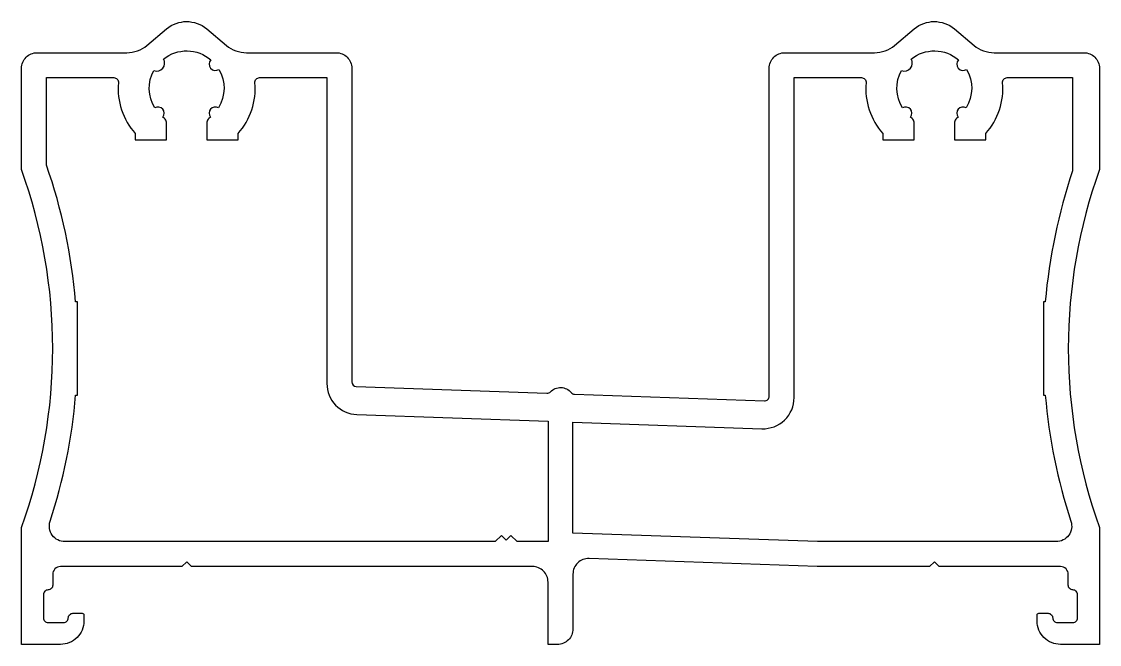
# Model space of a CAD drawing. Extents: x 937.9 to 1007.1, y -44 to -4.
import ezdxf

# ---------------------------------------------------------------- set-up
doc = ezdxf.new("R2010")
doc.units = 0
doc.header["$LTSCALE"] = 15
doc.layers.get('0').update_dxf_attribs({"linetype": 'CONTINUOUS'})

msp = doc.modelspace()

# ---------------------------------------------------------------- linework, layer by layer
for points in [[(1007.118, -7.004), (1007.118, -10.711), (1007.118, -13.504, 0.173913), (1007.118, -36.504), (1007.118, -44.004), (1004.618, -44.004, -0.414214), (1003.118, -42.504), (1003.118, -42.104, -0.414214), (1003.218, -42.004), (1003.818, -42.004, -0.414214), (1004.118, -42.304, 0.414214), (1004.418, -42.604), (1005.418, -42.604, 0.414214), (1005.718, -42.304), (1005.718, -40.804, 0.414214), (1005.418, -40.504, -0.414214), (1005.118, -40.204), (1005.118, -39.504, 0.414214), (1004.618, -39.004), (996.818, -39.004), (996.518, -38.704), (996.218, -39.004), (988.99, -39.004), (974.353, -38.486, 0.424628), (973.318, -39.485), (973.318, -43.004, -0.414214), (972.318, -44.004), (971.718, -44.004), (971.718, -40.004, 0.414214), (970.718, -39.004), (948.818, -39.004), (948.518, -38.704), (948.218, -39.004), (940.418, -39.004, 0.414214), (939.918, -39.504), (939.918, -40.204, -0.414214), (939.618, -40.504, 0.414214), (939.318, -40.804), (939.318, -42.304, 0.414214), (939.618, -42.604), (940.618, -42.604, 0.414214), (940.918, -42.304, -0.414214), (941.218, -42.004), (941.818, -42.004, -0.414214), (941.918, -42.104), (941.918, -42.504, -0.414214), (940.418, -44.004), (937.918, -44.004), (937.918, -36.504, 0.173913), (937.918, -13.504), (937.918, -7.004, -0.414214), (938.918, -6.004), (944.679, -6.004, 0.176327), (945.964, -5.536), (947.232, -4.472, -0.36397), (949.803, -4.472), (951.072, -5.536, 0.176327), (952.357, -6.004), (958.118, -6.004, -0.414214), (959.118, -7.004), (959.118, -27.142, 0.404026), (959.407, -27.442), (971.65, -27.869, 0.21311), (971.876, -27.777, -0.446497), (973.201, -27.824, 0.21311), (973.421, -27.931), (985.607, -28.357, 0.424475), (985.918, -28.057), (985.918, -7.004, -0.414214), (986.918, -6.004), (992.679, -6.004, 0.176327), (993.964, -5.536), (995.232, -4.472, -0.36397), (997.803, -4.472), (999.072, -5.536, 0.176327), (1000.357, -6.004), (1006.118, -6.004, -0.414214)], [(968.33, -37.404), (940.7, -37.404, -0.510164), (939.75, -36.093, 0.058056), (941.391, -28.004), (941.518, -28.004), (941.518, -22.004), (941.391, -22.004, 0.063151), (939.518, -13.229), (939.518, -7.604), (943.834, -7.604, -0.43849), (944.133, -7.929, 0.203856), (945.216, -11.199), (945.216, -11.604), (947.216, -11.604), (947.216, -10.464, 0.238381), (947.094, -10.222), (946.991, -10.141, 0.838421), (946.473, -9.547, -0.268455), (946.409, -7.144, 0.737028), (947.023, -6.412, -0.358846), (950.075, -6.463, 0.919866), (950.587, -7.074, -0.277447), (950.562, -9.547, 0.838421), (950.045, -10.141), (949.941, -10.222, 0.238381), (949.819, -10.464), (949.819, -11.604), (951.819, -11.604), (951.819, -11.199, 0.203856), (952.903, -7.929, -0.43849), (953.202, -7.604), (957.518, -7.604), (957.518, -27.245, 0.404026), (959.448, -29.244), (971.718, -29.673), (971.718, -37.404), (969.73, -37.404), (969.33, -37.004), (969.03, -37.304), (968.73, -37.004)], [(997.941, -10.222, 0.238381), (997.819, -10.464), (997.819, -11.604), (999.819, -11.604), (999.819, -11.199, 0.203856), (1000.903, -7.929, -0.43849), (1001.202, -7.604), (1005.396, -7.604), (1005.396, -13.585, 0.060507), (1003.644, -22.004), (1003.518, -22.004), (1003.518, -28.004), (1003.644, -28.004, 0.058056), (1005.286, -36.093, -0.510164), (1004.335, -37.404), (989.018, -37.404), (973.318, -36.856), (973.318, -29.729), (985.448, -30.152, 0.424475), (987.518, -28.153), (987.518, -7.604), (991.834, -7.604, -0.43849), (992.133, -7.929, 0.203856), (993.216, -11.199), (993.216, -11.604), (995.216, -11.604), (995.216, -10.464, 0.238381), (995.094, -10.222), (994.991, -10.141, 0.838421), (994.473, -9.547, -0.268455), (994.409, -7.144, 0.737028), (995.023, -6.412, -0.358846), (998.075, -6.463, 0.919866), (998.587, -7.074, -0.277447), (998.562, -9.547, 0.838421), (998.045, -10.141)]]:
    msp.add_lwpolyline(points, format="xyb", close=True)

doc.saveas('drawing.dxf')
